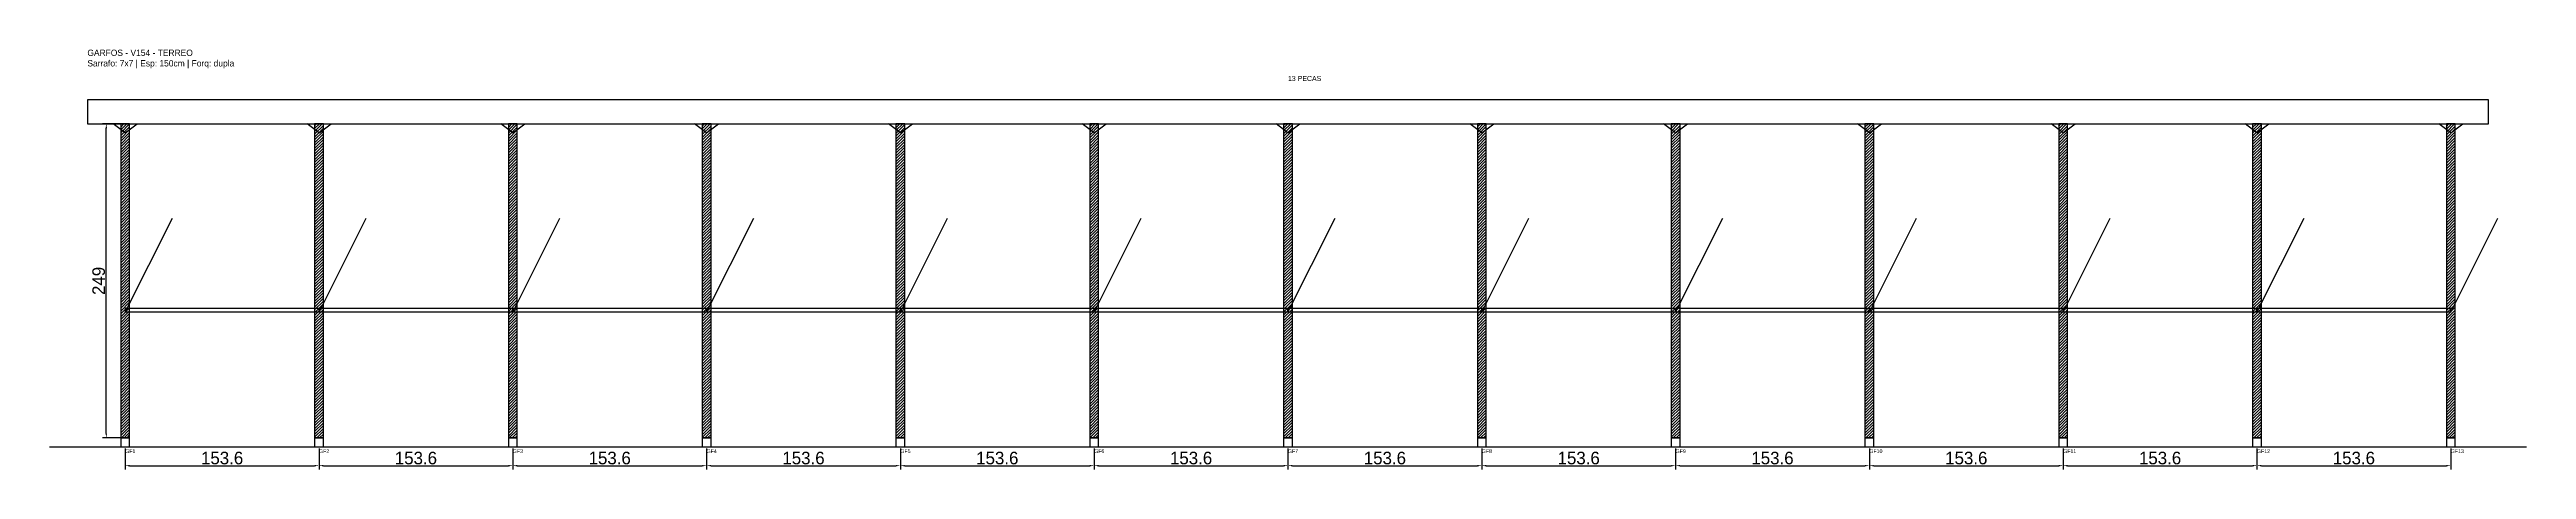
# Model space of a CAD drawing. Header units: metres. Extents: x -30 to 1934, y -25 to 308.
import ezdxf

# ---------------------------------------------------------------- set-up
doc = ezdxf.new("R2010")
doc.units = ezdxf.units.M
for name, color, linetype in [('BARRA_ANCORAGEM', 1, 'Continuous'), ('COTA', 241, 'Continuous'), ('GARFOS OK', 3, 'Continuous'), ('NOME DA VIGA', 6, 'Continuous'), ('SARR_7x7', 40, 'Continuous'), ('TIRAS REESCORAMENTO', 252, 'Continuous'), ('VIGAS', 3, 'Continuous')]:
    doc.layers.add(name, color=color, linetype=linetype)
doc.dimstyles.new('EZ DXF', dxfattribs={"dimtxt": 10, "dimasz": 3.5, "dimexe": 3, "dimexo": 1.5, "dimgap": 1, "dimtad": 1, "dimdec": 1, "dimdsep": 46, "dimcen": 2.5, "dimazin": 3, "dimtfac": 1, "dimtmove": 0, "dimatfit": 3})

msp = doc.modelspace()

# ---------------------------------------------------------------- hatches: boundary and pattern name
at = {"layer": 'COTA'}
h = msp.add_hatch(dxfattribs=at)
h.set_pattern_fill('ANSI31', scale=0.5)
h.paths.add_polyline_path([(26.5, 0), (33.5, 0), (33.5, 249), (26.5, 249)])
h = msp.add_hatch(dxfattribs=at)
h.set_pattern_fill('ANSI31', scale=0.5)
h.paths.add_polyline_path([(180.14, 0), (187.14, 0), (187.14, 249), (180.14, 249)])
h = msp.add_hatch(dxfattribs=at)
h.set_pattern_fill('ANSI31', scale=0.5)
h.paths.add_polyline_path([(333.78, 0), (340.78, 0), (340.78, 249), (333.78, 249)])
h = msp.add_hatch(dxfattribs=at)
h.set_pattern_fill('ANSI31', scale=0.5)
h.paths.add_polyline_path([(487.42, 0), (494.42, 0), (494.42, 249), (487.42, 249)])
h = msp.add_hatch(dxfattribs=at)
h.set_pattern_fill('ANSI31', scale=0.5)
h.paths.add_polyline_path([(641.05, 0), (648.05, 0), (648.05, 249), (641.05, 249)])
h = msp.add_hatch(dxfattribs=at)
h.set_pattern_fill('ANSI31', scale=0.5)
h.paths.add_polyline_path([(794.69, 0), (801.69, 0), (801.69, 249), (794.69, 249)])
h = msp.add_hatch(dxfattribs=at)
h.set_pattern_fill('ANSI31', scale=0.5)
h.paths.add_polyline_path([(948.33, 0), (955.33, 0), (955.33, 249), (948.33, 249)])
h = msp.add_hatch(dxfattribs=at)
h.set_pattern_fill('ANSI31', scale=0.5)
h.paths.add_polyline_path([(1101.97, 0), (1108.97, 0), (1108.97, 249), (1101.97, 249)])
h = msp.add_hatch(dxfattribs=at)
h.set_pattern_fill('ANSI31', scale=0.5)
h.paths.add_polyline_path([(1255.61, 0), (1262.61, 0), (1262.61, 249), (1255.61, 249)])
h = msp.add_hatch(dxfattribs=at)
h.set_pattern_fill('ANSI31', scale=0.5)
h.paths.add_polyline_path([(1409.25, 0), (1416.25, 0), (1416.25, 249), (1409.25, 249)])
h = msp.add_hatch(dxfattribs=at)
h.set_pattern_fill('ANSI31', scale=0.5)
h.paths.add_polyline_path([(1562.89, 0), (1569.89, 0), (1569.89, 249), (1562.89, 249)])
h = msp.add_hatch(dxfattribs=at)
h.set_pattern_fill('ANSI31', scale=0.5)
h.paths.add_polyline_path([(1716.53, 0), (1723.53, 0), (1723.53, 249), (1716.53, 249)])
h = msp.add_hatch(dxfattribs=at)
h.set_pattern_fill('ANSI31', scale=0.5)
h.paths.add_polyline_path([(1870.16, 0), (1877.16, 0), (1877.16, 249), (1870.16, 249)])

# ---------------------------------------------------------------- linework, layer by layer
at = {"layer": 'BARRA_ANCORAGEM'}
for p, q in [((30, 99.6), (67.35, 174.3)), ((183.64, 99.6), (220.99, 174.3)), ((337.28, 99.6), (374.63, 174.3)), ((490.92, 99.6), (528.27, 174.3)), ((644.55, 99.6), (681.9, 174.3)), ((798.19, 99.6), (835.54, 174.3)), ((951.83, 99.6), (989.18, 174.3)), ((1105.47, 99.6), (1142.82, 174.3)), ((1259.11, 99.6), (1296.46, 174.3)), ((1412.75, 99.6), (1450.1, 174.3)), ((1566.39, 99.6), (1603.74, 174.3)), ((1720.03, 99.6), (1757.38, 174.3)), ((1873.66, 99.6), (1911.01, 174.3))]:
    msp.add_line(p, q, dxfattribs=at)
at = {"layer": 'GARFOS OK'}
for p, q in [((30, 242), (20.5, 249)), ((20.5, 249), (39.5, 249)), ((30, 242), (39.5, 249)), ((183.64, 242), (174.14, 249)), ((174.14, 249), (193.14, 249)), ((183.64, 242), (193.14, 249)), ((337.28, 242), (327.78, 249)), ((327.78, 249), (346.78, 249)), ((337.28, 242), (346.78, 249)), ((490.92, 242), (481.42, 249)), ((481.42, 249), (500.42, 249)), ((490.92, 242), (500.42, 249)), ((644.55, 242), (635.05, 249)), ((635.05, 249), (654.05, 249)), ((644.55, 242), (654.05, 249)), ((798.19, 242), (788.69, 249)), ((788.69, 249), (807.69, 249)), ((798.19, 242), (807.69, 249)), ((951.83, 242), (942.33, 249)), ((942.33, 249), (961.33, 249)), ((951.83, 242), (961.33, 249)), ((1105.47, 242), (1095.97, 249)), ((1095.97, 249), (1114.97, 249)), ((1105.47, 242), (1114.97, 249)), ((1259.11, 242), (1249.61, 249)), ((1249.61, 249), (1268.61, 249)), ((1259.11, 242), (1268.61, 249)), ((1412.75, 242), (1403.25, 249)), ((1403.25, 249), (1422.25, 249)), ((1412.75, 242), (1422.25, 249)), ((1566.39, 242), (1556.89, 249)), ((1556.89, 249), (1575.89, 249)), ((1566.39, 242), (1575.89, 249)), ((1720.03, 242), (1710.53, 249)), ((1710.53, 249), (1729.53, 249)), ((1720.03, 242), (1729.53, 249)), ((1873.66, 242), (1864.16, 249)), ((1864.16, 249), (1883.16, 249)), ((1873.66, 242), (1883.16, 249))]:
    msp.add_line(p, q, dxfattribs=at)
at = {"layer": 'GARFOS OK', "linetype": 'CONTINUOUS'}
msp.add_line((-30, -7), (1933.66, -7), dxfattribs=at)
at = {"layer": 'GARFOS OK'}
for points in [[(26.5, 0), (33.5, 0), (33.5, 249), (26.5, 249), (26.5, 0)], [(180.14, 0), (187.14, 0), (187.14, 249), (180.14, 249), (180.14, 0)], [(333.78, 0), (340.78, 0), (340.78, 249), (333.78, 249), (333.78, 0)], [(487.42, 0), (494.42, 0), (494.42, 249), (487.42, 249), (487.42, 0)], [(641.05, 0), (648.05, 0), (648.05, 249), (641.05, 249), (641.05, 0)], [(794.69, 0), (801.69, 0), (801.69, 249), (794.69, 249), (794.69, 0)], [(948.33, 0), (955.33, 0), (955.33, 249), (948.33, 249), (948.33, 0)], [(1101.97, 0), (1108.97, 0), (1108.97, 249), (1101.97, 249), (1101.97, 0)], [(1255.61, 0), (1262.61, 0), (1262.61, 249), (1255.61, 249), (1255.61, 0)], [(1409.25, 0), (1416.25, 0), (1416.25, 249), (1409.25, 249), (1409.25, 0)], [(1562.89, 0), (1569.89, 0), (1569.89, 249), (1562.89, 249), (1562.89, 0)], [(1716.53, 0), (1723.53, 0), (1723.53, 249), (1716.53, 249), (1716.53, 0)], [(1870.16, 0), (1877.16, 0), (1877.16, 249), (1870.16, 249), (1870.16, 0)]]:
    msp.add_lwpolyline(points, dxfattribs=at)
at = {"layer": 'SARR_7x7'}
for points in [[(26.5, -7), (33.5, -7), (33.5, 0), (26.5, 0), (26.5, -7)], [(180.14, -7), (187.14, -7), (187.14, 0), (180.14, 0), (180.14, -7)], [(333.78, -7), (340.78, -7), (340.78, 0), (333.78, 0), (333.78, -7)], [(487.42, -7), (494.42, -7), (494.42, 0), (487.42, 0), (487.42, -7)], [(641.05, -7), (648.05, -7), (648.05, 0), (641.05, 0), (641.05, -7)], [(794.69, -7), (801.69, -7), (801.69, 0), (794.69, 0), (794.69, -7)], [(948.33, -7), (955.33, -7), (955.33, 0), (948.33, 0), (948.33, -7)], [(1101.97, -7), (1108.97, -7), (1108.97, 0), (1101.97, 0), (1101.97, -7)], [(1255.61, -7), (1262.61, -7), (1262.61, 0), (1255.61, 0), (1255.61, -7)], [(1409.25, -7), (1416.25, -7), (1416.25, 0), (1409.25, 0), (1409.25, -7)], [(1562.89, -7), (1569.89, -7), (1569.89, 0), (1562.89, 0), (1562.89, -7)], [(1716.53, -7), (1723.53, -7), (1723.53, 0), (1716.53, 0), (1716.53, -7)], [(1870.16, -7), (1877.16, -7), (1877.16, 0), (1870.16, 0), (1870.16, -7)]]:
    msp.add_lwpolyline(points, dxfattribs=at)
at = {"layer": 'TIRAS REESCORAMENTO'}
for points in [[(30, 100), (183.64, 100), (183.64, 102.5), (30, 102.5), (30, 100)], [(183.64, 100), (337.28, 100), (337.28, 102.5), (183.64, 102.5), (183.64, 100)], [(337.28, 100), (490.92, 100), (490.92, 102.5), (337.28, 102.5), (337.28, 100)], [(490.92, 100), (644.55, 100), (644.55, 102.5), (490.92, 102.5), (490.92, 100)], [(644.55, 100), (798.19, 100), (798.19, 102.5), (644.55, 102.5), (644.55, 100)], [(798.19, 100), (951.83, 100), (951.83, 102.5), (798.19, 102.5), (798.19, 100)], [(951.83, 100), (1105.47, 100), (1105.47, 102.5), (951.83, 102.5), (951.83, 100)], [(1105.47, 100), (1259.11, 100), (1259.11, 102.5), (1105.47, 102.5), (1105.47, 100)], [(1259.11, 100), (1412.75, 100), (1412.75, 102.5), (1259.11, 102.5), (1259.11, 100)], [(1412.75, 100), (1566.39, 100), (1566.39, 102.5), (1412.75, 102.5), (1412.75, 100)], [(1566.39, 100), (1720.03, 100), (1720.03, 102.5), (1566.39, 102.5), (1566.39, 100)], [(1720.03, 100), (1873.66, 100), (1873.66, 102.5), (1720.03, 102.5), (1720.03, 100)]]:
    msp.add_lwpolyline(points, dxfattribs=at)
at = {"layer": 'VIGAS'}
msp.add_lwpolyline([(0, 249), (1903.66, 249), (1903.66, 268), (0, 268), (0, 249)], dxfattribs=at)

# ---------------------------------------------------------------- texts
at = {"layer": 'NOME DA VIGA'}
for s, height, p in [('13 PECAS', 4, (951.83, 283)), ('GF1', 3, (30, -12)), ('GF2', 3, (183.64, -12)), ('GF3', 3, (337.28, -12)), ('GF4', 3, (490.92, -12)), ('GF5', 3, (644.55, -12)), ('GF6', 3, (798.19, -12)), ('GF7', 3, (951.83, -12)), ('GF8', 3, (1105.47, -12)), ('GF9', 3, (1259.11, -12)), ('GF10', 3, (1412.75, -12)), ('GF11', 3, (1566.39, -12)), ('GF12', 3, (1720.03, -12)), ('GF13', 3, (1873.66, -12))]:
    msp.add_text(s, height=height, dxfattribs=at).set_placement(p)
at = {"layer": 'NOME DA VIGA', "insert": (0, 293), "char_height": 5, "attachment_point": 7}
msp.add_mtext('GARFOS - V154 - TERREO\\PSarrafo: 7x7 | Esp: 150cm | Forq: dupla', dxfattribs=at)

# ---------------------------------------------------------------- dimensions: what is measured, and where the dimension line sits
at = {"layer": 'COTA'}
msp.add_linear_dim(base=(15, 0), p1=(30, 0), p2=(30, 249), angle=90, dimstyle='EZ DXF', dxfattribs=at).render()
for base, p1, p2 in [((30, -22), (30, -7), (183.64, -7)), ((183.64, -22), (183.64, -7), (337.28, -7)), ((337.28, -22), (337.28, -7), (490.92, -7)), ((490.92, -22), (490.92, -7), (644.55, -7)), ((644.55, -22), (644.55, -7), (798.19, -7)), ((798.19, -22), (798.19, -7), (951.83, -7)), ((951.83, -22), (951.83, -7), (1105.47, -7)), ((1105.47, -22), (1105.47, -7), (1259.11, -7)), ((1259.11, -22), (1259.11, -7), (1412.75, -7)), ((1412.75, -22), (1412.75, -7), (1566.39, -7)), ((1566.39, -22), (1566.39, -7), (1720.03, -7)), ((1720.03, -22), (1720.03, -7), (1873.66, -7))]:
    msp.add_linear_dim(base=base, p1=p1, p2=p2, dimstyle='EZ DXF', dxfattribs=at).render()

doc.saveas('drawing.dxf')
